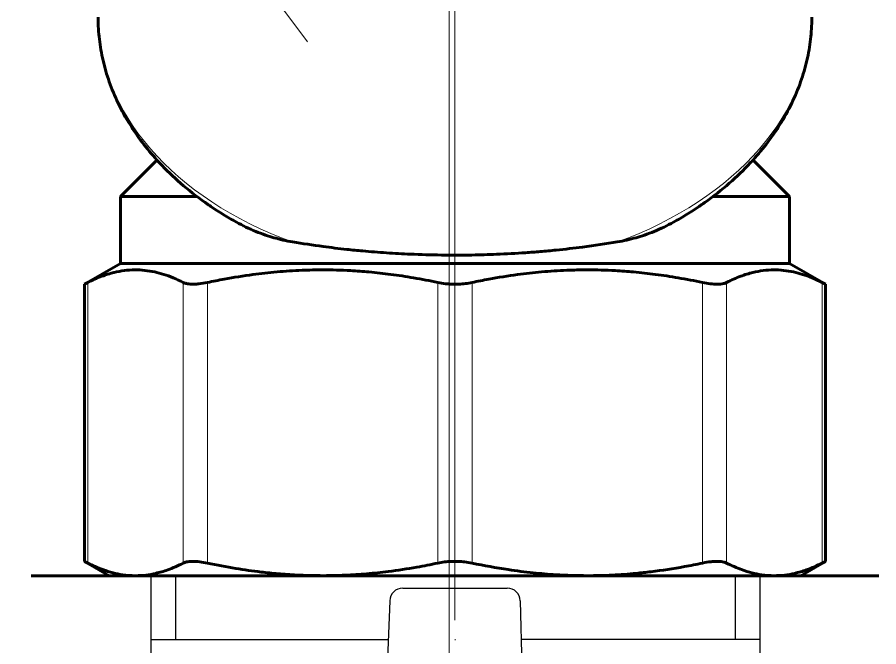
# Model space of a CAD drawing. Header units: millimetres. Extents: x -718 to 68664, y -49984 to -979.
# Drawn here: x 10473.3 to 10859.6, y -24046.1 to -23763.8 of the extents above; entities that cross this region are included whole.
import ezdxf

# ---------------------------------------------------------------- set-up
doc = ezdxf.new("R2010")
doc.units = ezdxf.units.MM
doc.layers.add('Text', color=7, linetype='Continuous', lineweight=15)
doc.layers.add('ХВС (В1)_20', color=5, linetype='Continuous', lineweight=25)

msp = doc.modelspace()

# ---------------------------------------------------------------- linework, layer by layer
at = {"layer": 'Text'}
msp.add_line((10667, -22228.92), (10667, -25816.14), dxfattribs=at)
msp.add_lwpolyline([(10603.43, -23774.83), (10117.31, -23126.01)], dxfattribs=at)
at = {"layer": 'ХВС (В1)_20', "lineweight": 18}
for p, q in [((10669.58, -22895.4), (10669.58, -24034.2)), ((10504.98, -23882.73), (10504.98, -24008.55)), ((10547.78, -23882.73), (10547.78, -24008.55)), ((10558.61, -23882.73), (10558.61, -24008.55)), ((10661.93, -23882.73), (10661.93, -24008.55)), ((10677.24, -23882.73), (10677.24, -24008.55)), ((10780.56, -23882.73), (10780.56, -24008.55)), ((10791.39, -23882.73), (10791.39, -24008.55)), ((10834.19, -23882.73), (10834.19, -24008.55))]:
    msp.add_line(p, q, dxfattribs=at)
at = {"layer": 'ХВС (В1)_20', "lineweight": 60}
for p, q in [((10535.96, -23827.82), (10519.58, -23844.2)), ((10803.21, -23827.82), (10819.58, -23844.2)), ((10519.58, -23844.2), (10553.97, -23844.2)), ((10519.58, -23844.2), (10519.58, -23874.2)), ((10785.2, -23844.2), (10819.58, -23844.2)), ((10819.58, -23844.2), (10819.58, -23874.2)), ((10519.58, -23874.2), (10503.46, -23883.5)), ((10519.58, -23874.2), (10819.58, -23874.2)), ((10819.58, -23874.2), (10835.71, -23883.5)), ((10504.98, -23882.73), (10503.46, -23883.5)), ((10503.46, -23883.5), (10503.46, -24007.77)), ((10834.19, -23882.73), (10835.71, -23883.5)), ((10835.71, -23883.5), (10835.71, -24007.77)), ((10504.98, -24008.55), (10503.46, -24007.77)), ((10503.46, -24007.77), (10514.58, -24014.2)), ((10835.71, -24007.77), (10824.58, -24014.2)), ((10835.71, -24007.77), (10834.19, -24008.55)), ((10494.05, -24014.2), (10479.58, -24014.2)), ((10596.88, -24014.2), (10494.05, -24014.2)), ((10526.38, -24014.2), (10514.58, -24014.2)), ((10728.9, -24014.2), (10526.38, -24014.2)), ((10742.29, -24014.2), (10596.88, -24014.2)), ((10812.79, -24014.2), (10728.9, -24014.2)), ((10845.12, -24014.2), (10742.29, -24014.2)), ((10824.58, -24014.2), (10812.79, -24014.2)), ((10859.58, -24014.2), (10845.12, -24014.2))]:
    msp.add_line(p, q, dxfattribs=at)
at = {"layer": 'ХВС (В1)_20', "ltscale": 0.5}
for p, q in [((10533.3, -24014.2), (10533.3, -24057.52)), ((10806.21, -24014.2), (10806.21, -24057.52)), ((10646.15, -24019.8), (10693.02, -24019.8)), ((10640.34, -24025.42), (10633.24, -24210.52)), ((10698.83, -24025.42), (10702.96, -24209.14))]:
    msp.add_line(p, q, dxfattribs=at)
at = {"layer": 'ХВС (В1)_20'}
for p, q in [((10544.3, -24014.2), (10544.3, -24042.77)), ((10795.21, -24014.2), (10795.21, -24042.77)), ((10533.3, -24042.77), (10639.68, -24042.77)), ((10669.58, -24042.77), (10669.76, -24042.77)), ((10806.21, -24042.77), (10699.22, -24042.77))]:
    msp.add_line(p, q, dxfattribs=at)
at = {"layer": 'ХВС (В1)_20', "ltscale": 0.5}
for centre, start, end in [((10646.15, -24025.61), 90, 178.0724), ((10693.02, -24025.61), 1.9276, 90)]:
    msp.add_arc(centre, 5.81, start, end, dxfattribs=at)
at = {"layer": 'ХВС (В1)_20', "lineweight": 18}
for major_axis, start_param, end_param in [((-160, 0), 0, 1.098562), ((160, 0), 5.184623, 6.283185)]:
    msp.add_ellipse((10669.58, -23763.79), major_axis=major_axis, ratio=0.707107, start_param=start_param, end_param=end_param, dxfattribs=at)
at = {"layer": 'ХВС (В1)_20', "lineweight": 60}
for points, knots in [([(10571.59, -23855.67), (10570.61, -23855.12), (10569.64, -23854.57), (10566.69, -23852.84), (10564.74, -23851.64), (10561.92, -23849.81), (10561.02, -23849.21), (10559.69, -23848.31), (10559.26, -23848.01), (10558.41, -23847.43), (10557.99, -23847.13), (10553.72, -23844.1), (10550.06, -23841.23), (10543.26, -23835.31), (10540.12, -23832.28), (10536.77, -23828.7), (10536.34, -23828.27), (10533.71, -23825.15), (10531.36, -23822.53), (10527.64, -23817.6), (10526.1, -23815.39), (10522.64, -23810.01), (10520.81, -23806.81), (10517.62, -23800.4), (10516.23, -23797.2), (10513.87, -23790.8), (10512.9, -23787.61), (10511.33, -23781.24), (10510.73, -23778.06), (10509.9, -23771.71), (10509.66, -23768.55), (10509.59, -23764.85), (10509.58, -23764.32), (10509.58, -23763.79)], [2.139714, 2.139714, 2.139714, 2.139714, 2.393847, 2.393847, 2.918507, 2.918507, 3.170158, 3.170158, 3.290861, 3.290861, 3.411564, 3.411564, 4.515622, 4.515622, 5.582119, 5.582119, 5.730832, 5.730832, 6.608737, 6.608737, 7.30266, 7.30266, 8.265226, 8.265226, 9.195466, 9.195466, 10.098054, 10.098054, 10.982006, 10.982006, 11.853999, 11.853999, 12, 12, 12, 12]), ([(10767.58, -23855.67), (10768.56, -23855.12), (10769.53, -23854.57), (10772.48, -23852.84), (10774.43, -23851.64), (10777.25, -23849.81), (10778.15, -23849.21), (10779.48, -23848.31), (10779.91, -23848.01), (10780.76, -23847.43), (10781.18, -23847.13), (10785.45, -23844.1), (10789.11, -23841.23), (10795.91, -23835.31), (10799.05, -23832.28), (10802.4, -23828.7), (10802.83, -23828.27), (10805.46, -23825.15), (10807.81, -23822.53), (10811.53, -23817.6), (10813.07, -23815.39), (10816.53, -23810.01), (10818.36, -23806.81), (10821.55, -23800.4), (10822.94, -23797.2), (10825.3, -23790.8), (10826.27, -23787.61), (10827.84, -23781.24), (10828.44, -23778.06), (10829.27, -23771.71), (10829.51, -23768.55), (10829.58, -23764.85), (10829.58, -23764.32), (10829.58, -23763.79)], [2.139714, 2.139714, 2.139714, 2.139714, 2.393847, 2.393847, 2.918507, 2.918507, 3.170158, 3.170158, 3.290861, 3.290861, 3.411564, 3.411564, 4.515622, 4.515622, 5.582119, 5.582119, 5.730832, 5.730832, 6.608737, 6.608737, 7.30266, 7.30266, 8.265226, 8.265226, 9.195466, 9.195466, 10.098055, 10.098055, 10.982007, 10.982007, 11.853999, 11.853999, 12, 12, 12, 12]), ([(10571.59, -23855.67), (10574.35, -23857.22), (10578.62, -23859.28), (10584.38, -23861.42), (10588.45, -23862.69), (10592.5, -23863.73), (10595.34, -23864.3), (10596.8, -23864.54)], [0, 0, 0, 0, 2.965136, 4.355285, 5.522454, 6.733535, 8, 8, 8, 8]), ([(10767.58, -23855.67), (10764.82, -23857.22), (10760.55, -23859.28), (10754.79, -23861.42), (10750.72, -23862.69), (10746.67, -23863.73), (10743.83, -23864.3), (10742.37, -23864.54)], [0, 0, 0, 0, 2.965136, 4.355285, 5.522454, 6.733535, 8, 8, 8, 8]), ([(10596.8, -23864.54), (10601.25, -23865.29), (10609.21, -23866.49), (10619.84, -23867.78), (10629.34, -23868.73), (10638.83, -23869.48), (10650.63, -23870.13), (10663.43, -23870.5), (10676.35, -23870.48), (10688.95, -23870.12), (10699.17, -23869.55), (10708.06, -23868.87), (10716.64, -23868.07), (10728.35, -23866.72), (10737.33, -23865.39), (10742.37, -23864.54)], [0, 0, 0, 0, 1.616045, 2.812657, 3.60047, 4.761552, 5.895903, 7.370884, 8.799593, 9.956205, 11.348921, 12.059763, 12.842018, 14.169241, 16, 16, 16, 16]), ([(10547.78, -23882.73), (10546.29, -23881.96), (10543.37, -23880.61), (10539.1, -23879.05), (10534.85, -23877.92), (10530.53, -23877.22), (10525.99, -23877), (10521.4, -23877.31), (10516.46, -23878.22), (10510.99, -23879.91), (10507.07, -23881.66), (10504.98, -23882.73)], [0, 0, 0, 0, 1.274679, 2.473431, 3.600851, 4.844661, 6.08763, 7.393509, 8.681392, 10.222948, 12, 12, 12, 12]), ([(10661.93, -23882.73), (10658.32, -23881.96), (10651.28, -23880.61), (10640.98, -23879.05), (10631.56, -23878.01), (10621.39, -23877.27), (10611.38, -23877), (10600.36, -23877.22), (10589.94, -23877.89), (10578.28, -23879.19), (10567.89, -23880.85), (10561.1, -23882.2), (10558.61, -23882.73)], [0, 0, 0, 0, 1.380902, 2.67955, 3.900922, 4.930567, 6.499956, 7.653718, 9.060201, 10.414682, 12.045216, 13, 13, 13, 13]), ([(10780.56, -23882.73), (10776.95, -23881.96), (10769.91, -23880.61), (10759.61, -23879.05), (10750.19, -23878.01), (10740.02, -23877.27), (10730.01, -23877), (10718.99, -23877.22), (10708.57, -23877.89), (10696.92, -23879.19), (10686.52, -23880.85), (10679.74, -23882.2), (10677.24, -23882.73)], [0, 0, 0, 0, 1.380902, 2.67955, 3.900922, 4.930567, 6.499956, 7.653718, 9.060201, 10.414682, 12.045216, 13, 13, 13, 13]), ([(10834.19, -23882.73), (10832.69, -23881.96), (10829.77, -23880.61), (10825.51, -23879.05), (10821.25, -23877.92), (10816.94, -23877.22), (10812.4, -23877), (10807.8, -23877.31), (10802.87, -23878.22), (10797.39, -23879.91), (10793.47, -23881.66), (10791.39, -23882.73)], [0, 0, 0, 0, 1.274679, 2.473431, 3.600851, 4.844661, 6.08763, 7.393509, 8.681392, 10.222948, 12, 12, 12, 12]), ([(10547.78, -23882.73), (10548.16, -23882.92), (10549.19, -23883.29), (10551.01, -23883.51), (10553, -23883.51), (10555.32, -23883.33), (10557.27, -23883.01), (10558.61, -23882.73)], [0, 0, 0, 0, 1.519826, 3.515107, 4.610993, 5.766308, 8, 8, 8, 8]), ([(10661.93, -23882.73), (10663.02, -23882.96), (10664.57, -23883.21), (10667.15, -23883.45), (10669.17, -23883.53), (10671.76, -23883.47), (10674.36, -23883.25), (10676.29, -23882.93), (10677.24, -23882.73)], [0, 0, 0, 0, 2.046521, 2.798995, 4.500073, 5.497114, 7.221625, 9, 9, 9, 9]), ([(10780.56, -23882.73), (10781.74, -23882.98), (10784.13, -23883.38), (10786.81, -23883.55), (10788.73, -23883.45), (10790.18, -23883.21), (10791, -23882.93), (10791.39, -23882.73)], [0, 0, 0, 0, 1.977799, 4.119335, 5.247895, 6.419223, 8, 8, 8, 8]), ([(10504.98, -24008.55), (10507.22, -24009.69), (10510.99, -24011.36), (10516.21, -24012.97), (10521.1, -24013.95), (10524.45, -24014.2), (10526.38, -24014.2)], [0, 0, 0, 0, 2.216479, 3.731547, 5.118838, 7, 7, 7, 7]), ([(10526.38, -24014.2), (10527.94, -24014.2), (10530.97, -24014.02), (10535.79, -24013.18), (10541.38, -24011.53), (10545.47, -24009.73), (10547.78, -24008.55)], [0, 0, 0, 0, 1.507376, 2.95229, 4.709081, 7, 7, 7, 7]), ([(10558.61, -24008.55), (10557.43, -24008.3), (10555.04, -24007.9), (10552.36, -24007.73), (10550.44, -24007.83), (10548.99, -24008.06), (10548.17, -24008.35), (10547.78, -24008.55)], [0, 0, 0, 0, 1.977799, 4.119335, 5.247895, 6.419223, 8, 8, 8, 8]), ([(10558.61, -24008.55), (10562.83, -24009.45), (10570.83, -24010.96), (10581.4, -24012.46), (10590.48, -24013.39), (10599.84, -24014.04), (10609.85, -24014.28), (10620.34, -24014.04), (10629.99, -24013.42), (10640.73, -24012.28), (10651.39, -24010.66), (10658.78, -24009.22), (10661.93, -24008.55)], [0, 0, 0, 0, 1.613903, 3.045205, 3.996104, 5.035078, 6.558413, 7.750938, 8.966016, 10.18259, 11.795204, 13, 13, 13, 13]), ([(10677.24, -24008.55), (10676.15, -24008.32), (10674.6, -24008.07), (10672.02, -24007.83), (10670, -24007.75), (10667.41, -24007.81), (10664.81, -24008.03), (10662.88, -24008.35), (10661.93, -24008.55)], [0, 0, 0, 0, 2.046521, 2.798995, 4.500073, 5.497114, 7.221625, 9, 9, 9, 9]), ([(10677.24, -24008.55), (10682.62, -24009.69), (10691.74, -24011.36), (10704.33, -24012.97), (10716.14, -24013.95), (10724.24, -24014.2), (10728.9, -24014.2)], [0, 0, 0, 0, 2.216479, 3.731547, 5.118838, 7, 7, 7, 7]), ([(10728.9, -24014.2), (10732.65, -24014.2), (10739.97, -24014.02), (10749.49, -24013.33), (10760.28, -24012.16), (10770.19, -24010.64), (10777.87, -24009.12), (10780.56, -24008.55)], [0, 0, 0, 0, 1.722715, 3.374046, 4.403071, 6.737439, 8, 8, 8, 8]), ([(10791.39, -24008.55), (10791.01, -24008.36), (10789.98, -24007.99), (10788.16, -24007.76), (10786.17, -24007.77), (10783.85, -24007.95), (10781.9, -24008.27), (10780.56, -24008.55)], [0, 0, 0, 0, 1.519826, 3.515107, 4.610993, 5.766308, 8, 8, 8, 8]), ([(10791.39, -24008.55), (10793.62, -24009.69), (10797.39, -24011.36), (10802.61, -24012.97), (10807.5, -24013.95), (10810.86, -24014.2), (10812.79, -24014.2)], [0, 0, 0, 0, 2.216479, 3.731547, 5.118838, 7, 7, 7, 7]), ([(10812.79, -24014.2), (10814.34, -24014.2), (10817.37, -24014.02), (10822.19, -24013.18), (10827.78, -24011.53), (10831.87, -24009.73), (10834.19, -24008.55)], [0, 0, 0, 0, 1.507376, 2.952291, 4.709081, 7, 7, 7, 7])]:
    msp.add_open_spline(points, degree=3, knots=knots, dxfattribs=at)

doc.saveas('drawing.dxf')
